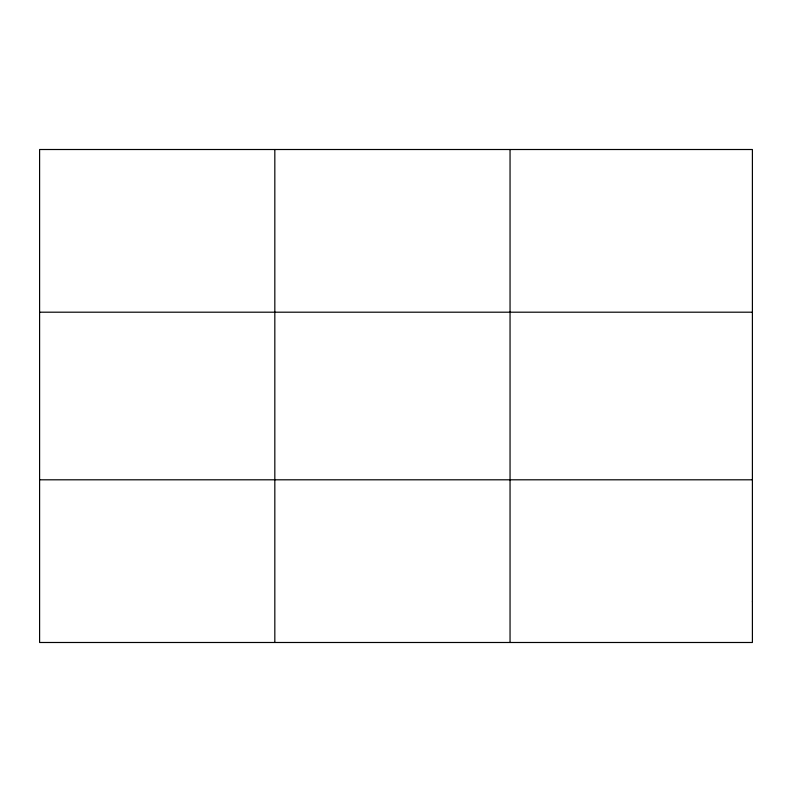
<?xml version="1.0" encoding="UTF-8"?>
<svg xmlns="http://www.w3.org/2000/svg" width="792" height="792" viewBox="0 0 792 792"><rect width="100%" height="100%" fill="white"/><g stroke="black" fill="none" stroke-linecap="round" stroke-linejoin="round"><path stroke-width="1.19" d="M274.824 149.51L274.824 642.49M510.048 149.51L510.048 642.49M39.6 312.197L752.4 312.197M39.6 479.803L752.4 479.803M752.4 601.811L752.4 642.49L39.6 642.49L39.6 149.51L752.4 149.51L752.4 601.811"/></g></svg>
